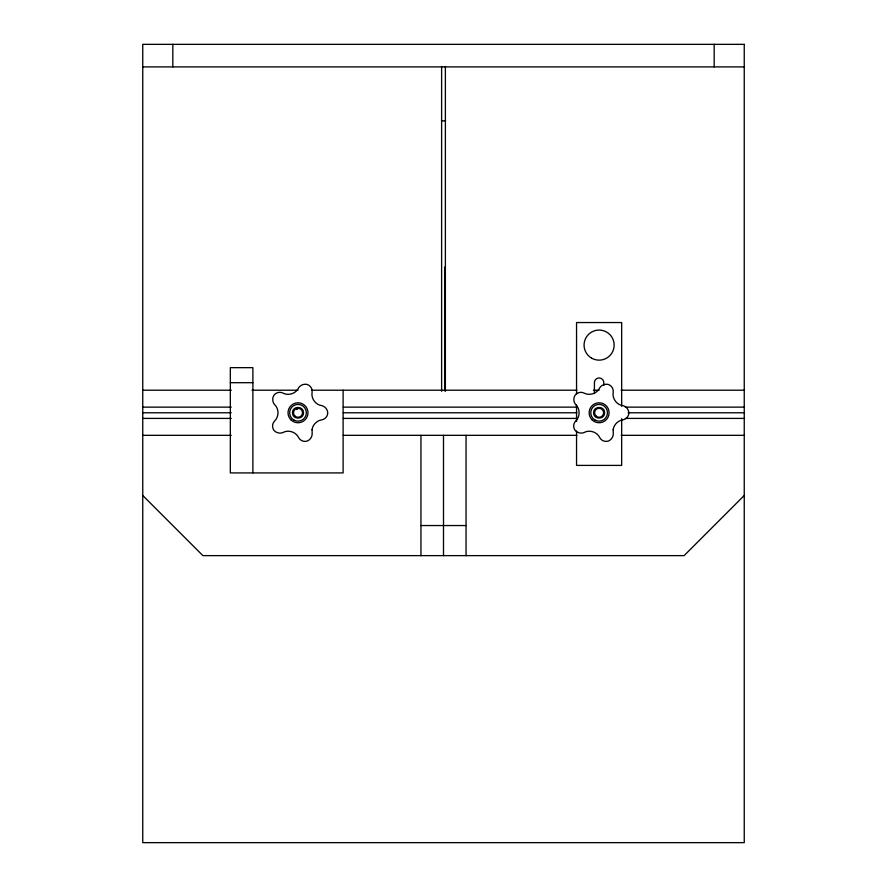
<?xml version="1.0" encoding="UTF-8"?>
<svg xmlns="http://www.w3.org/2000/svg" width="887" height="887" viewBox="0 0 887 887"><rect width="100%" height="100%" fill="white"/><g stroke="black" fill="none" stroke-linecap="round" stroke-linejoin="round"><path stroke-width="1.33" d="M594.412 393.628L594.434 382.175A4.701 4.701 0 0 1 599.324 377.995A4.701 4.701 0 0 1 603.803 382.596L603.803 385.424M744.248 495.478L684.099 555.628L202.901 555.628L142.752 495.478M296.702 409.406L297.611 409.184M142.752 66.902L744.248 66.902M441.427 120.854L445.573 120.854M230.332 382.696L252.884 382.696M142.752 390.213L231.307 390.213M251.986 390.213L297.999 390.213M311.448 390.213L576.938 390.213M593.436 390.213L599.058 390.213M621.1 390.213L744.248 390.213M142.752 407.133L231.241 407.133M343.247 407.133L576.938 407.133M625.335 407.133L744.248 407.133M142.752 412.765L231.241 412.765M343.247 412.765L576.938 412.765M628.096 412.765L744.248 412.765M142.752 418.409L231.241 418.409M343.247 418.409L576.938 418.409M625.335 418.409L744.248 418.409M142.752 435.329L231.241 435.329M343.247 435.329L576.938 435.329M621.188 435.329L744.248 435.329M420.948 525.547L466.052 525.547M714.179 44.35L714.179 66.902M621.665 406.335L621.665 322.546L576.55 322.546L576.55 393.972M621.665 418.697L621.665 465.398L576.55 465.398L576.55 431.06M576.55 404.96L576.55 421.447M466.052 435.329L466.052 555.628M445.385 66.47L445.385 391.3M444.631 267.12L444.631 390.757M443.5 435.329L443.5 555.628M441.615 66.47L441.615 391.3M420.948 435.329L420.948 555.628M343.114 390.213L343.114 472.915L230.332 472.915L230.332 367.661L252.884 367.661L252.884 472.915M172.821 44.35L172.821 66.902M312.047 429.751L312.191 433.444A8.061 8.061 0 0 1 307.922 440.728L307.19 441.072A7.207 7.207 0 0 1 298.719 437.757C296.058 431.958 288.253 429.363 282.72 432.656A8.061 8.061 0 0 1 274.471 430.849L273.928 430.262A7.207 7.207 0 0 1 274.46 421.17C279.15 416.846 279.205 408.63 274.371 404.383A8.061 8.061 0 0 1 273.917 395.28L274.449 394.648A7.207 7.207 0 0 1 282.731 392.974C288.297 396.101 296.136 393.617 298.675 387.697A8.061 8.061 0 0 1 306.403 384.315L307.19 384.47A7.207 7.207 0 0 1 312.113 392.132C310.86 398.385 315.639 405.071 322.048 405.669A8.061 8.061 0 0 1 327.658 411.967L327.758 412.765A7.207 7.207 0 0 1 321.992 419.806C316.958 420.449 312.679 424.707 312.047 429.751M613.161 429.751L613.294 433.444A8.061 8.061 0 0 1 609.036 440.728L608.305 441.072A7.207 7.207 0 0 1 599.823 437.757C597.162 431.958 589.367 429.363 583.823 432.656A8.061 8.061 0 0 1 575.585 430.849L575.042 430.262A7.207 7.207 0 0 1 575.563 421.17C580.253 416.846 580.32 408.63 575.475 404.383A8.061 8.061 0 0 1 575.031 395.28L575.563 394.648A7.207 7.207 0 0 1 583.846 392.974C589.4 396.101 597.239 393.617 599.789 387.697A8.061 8.061 0 0 1 607.517 384.315L608.305 384.47A7.207 7.207 0 0 1 613.216 392.132C611.963 398.385 616.742 405.071 623.162 405.669A8.061 8.061 0 0 1 628.772 411.967L628.861 412.765A7.207 7.207 0 0 1 623.095 419.806C618.073 420.449 613.793 424.707 613.161 429.751M292.522 412.71C292.145 419.828 303.775 419.861 303.487 412.765C303.786 405.802 292.289 405.625 292.522 412.71M593.625 412.71C593.248 419.728 604.723 419.917 604.601 412.898C605.034 405.847 593.425 405.614 593.625 412.71M744.248 44.35L142.752 44.35L142.752 842.65L744.248 842.65L744.248 44.35M294.806 415.959A4.513 4.513 0 0 0 302.356 413.941A4.513 4.513 0 0 0 296.835 408.408A4.513 4.513 0 0 0 294.806 415.959M293.819 420.006A8.36 8.36 0 0 0 306.359 412.765A8.36 8.36 0 0 0 293.819 405.525A8.36 8.36 0 0 0 293.819 420.006M290.98 419.873A9.99 9.99 0 0 0 307.667 415.293A9.99 9.99 0 0 0 295.36 403.142A9.99 9.99 0 0 0 290.98 419.873M591.585 358.126A15.035 15.035 0 0 0 614.148 345.098A15.035 15.035 0 0 0 591.585 332.082A15.035 15.035 0 0 0 591.585 358.126M595.92 415.959A4.513 4.513 0 0 0 603.47 413.941A4.513 4.513 0 0 0 597.938 408.408A4.513 4.513 0 0 0 595.92 415.959M594.933 420.006A8.36 8.36 0 0 0 607.473 412.765A8.36 8.36 0 0 0 594.933 405.525A8.36 8.36 0 0 0 594.933 420.006M592.095 419.873A9.99 9.99 0 0 0 608.77 415.293A9.99 9.99 0 0 0 596.463 403.142A9.99 9.99 0 0 0 592.095 419.873"/></g></svg>
